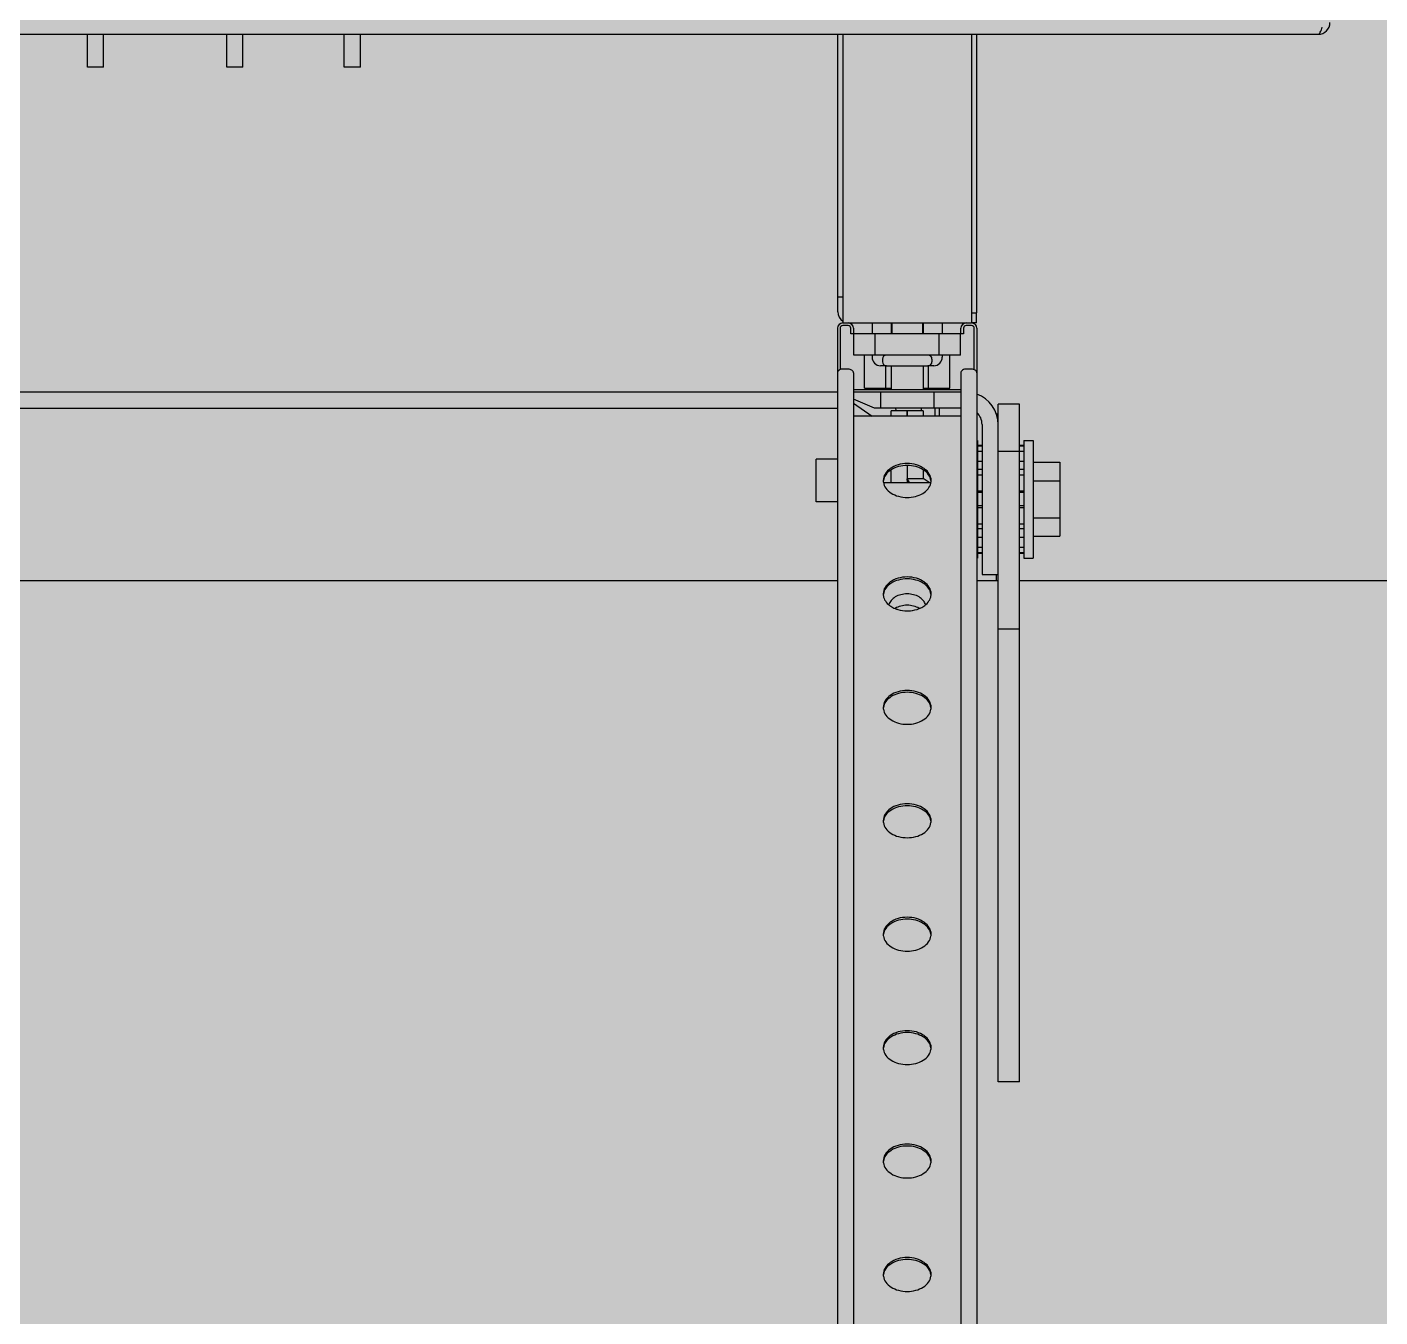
# Model space of a CAD drawing. Extents: x -18489 to 195597, y -1599 to 112111.
# Drawn here: x -14399.23 to -14359.12, y 3165.76 to 3204.02 of the extents above; entities that cross this region are included whole.
import ezdxf

# ---------------------------------------------------------------- set-up
doc = ezdxf.new("R2010")
doc.units = 0
doc.header["$LTSCALE"] = 100
for name, color, linetype in [('188K-SM-03-F10-MECH-EQ-Y2257103$0$0 Xref', 8, 'Continuous'), ('188K-SM-03-F10-MECH-EQ-Y2257103$0$M-EQU-FOUNDATION', 8, 'Continuous'), ('188K-SM-03-F10-MECH-EQ-Y2257103$0$Micron CUP L10 HVAC EQU$0$M-MECH-EQU', 136, 'Continuous'), ('188K-SM-03-F10-MECH-EQ-Y2257103$0$Micron CUP L10 HVAC EQU$0$M-PHASE1 AREA', 252, 'Continuous')]:
    doc.layers.add(name, color=color, linetype=linetype)

# ---------------------------------------------------------------- blocks, each defined once
blk = doc.blocks.new('188K-SM-03-F10-MECH-EQ-Y2257103$0$Micron CUP L10 HVAC EQU$0$A$C0c53ceb0')
at = {"layer": '188K-SM-03-F10-MECH-EQ-Y2257103$0$Micron CUP L10 HVAC EQU$0$M-PHASE1 AREA'}
for p, q in [((17067.76364, 22863.8722), (17822.03486, 22863.8722)), ((17457.09523, 22854.07811), (17457.09523, 22863.8722)), ((17457.09908, 22854.07811), (17457.09908, 22863.8722)), ((17461.86925, 22854.07811), (17461.86925, 22863.8722)), ((17498.35914, 22854.07811), (17498.35914, 22863.8722)), ((17498.363, 22854.07811), (17498.363, 22863.8722)), ((17503.13317, 22854.07811), (17503.13317, 22863.8722)), ((17533.21504, 22854.07811), (17533.21504, 22863.8722)), ((17533.21889, 22854.07811), (17533.21889, 22863.8722)), ((17537.98907, 22854.07811), (17537.98907, 22863.8722)), ((17679.58211, 22781.53593), (17679.58211, 22863.8722)), ((17681.10451, 22863.8722), (17681.10451, 22778.23741)), ((17719.16442, 22863.8722), (17719.16442, 22778.23741)), ((17720.68906, 22863.8722), (17720.68906, 22781.2822)), ((17461.86925, 22854.07811), (17457.09523, 22854.07811)), ((17503.13317, 22854.07811), (17498.35914, 22854.07811)), ((17537.98907, 22854.07811), (17533.21504, 22854.07811)), ((17681.10451, 22785.84939), (17679.58211, 22785.84939)), ((17719.16442, 22781.2822), (17720.68906, 22781.2822)), ((17720.68681, 22778.23741), (17720.68681, 22781.2822)), ((17679.45525, 22776.65158), (17679.45525, 22248.77738)), ((17680.24816, 22776.65158), (17680.24816, 22764.40363)), ((17681.04108, 22778.23741), (17719.22785, 22778.23741)), ((17682.62691, 22777.44449), (17681.04108, 22777.44449)), ((17683.41982, 22775.06575), (17683.41982, 22776.65158)), ((17684.21273, 22775.06575), (17683.41982, 22775.06575)), ((17684.21273, 22776.65158), (17684.21273, 22775.06575)), ((17684.27617, 22768.72243), (17684.27617, 22775.06575)), ((17715.99276, 22775.06575), (17684.27617, 22775.06575)), ((17689.73142, 22778.23741), (17689.73142, 22775.06575)), ((17690.61949, 22768.72243), (17690.61949, 22775.06575)), ((17695.37697, 22778.23741), (17695.37697, 22775.06575)), ((17695.56093, 22778.23741), (17695.56093, 22775.06575)), ((17704.70799, 22778.23741), (17704.70799, 22775.06575)), ((17704.89195, 22778.23741), (17704.89195, 22775.06575)), ((17709.64944, 22768.72243), (17709.64944, 22775.06575)), ((17710.5375, 22778.23741), (17710.5375, 22775.06575)), ((17715.99276, 22768.72243), (17715.99276, 22775.06575)), ((17716.05619, 22775.06575), (17716.05619, 22776.65158)), ((17716.8491, 22775.06575), (17716.05619, 22775.06575)), ((17716.8491, 22776.65158), (17716.8491, 22775.06575)), ((17719.22785, 22777.44449), (17717.64202, 22777.44449)), ((17720.68681, 22778.23741), (17719.22785, 22778.23741)), ((17720.02076, 22764.40363), (17720.02076, 22776.65158)), ((17720.81368, 22776.65158), (17720.81368, 22248.77738)), ((17715.99276, 22768.72243), (17684.27617, 22768.72243)), ((17687.49947, 22758.88394), (17687.49947, 22768.72243)), ((17689.73142, 22768.72243), (17689.73142, 22768.0881)), ((17692.77621, 22767.52989), (17692.77621, 22766.74332)), ((17707.49271, 22767.52989), (17707.49271, 22766.74332)), ((17710.5375, 22768.72243), (17710.5375, 22768.0881)), ((17712.76945, 22758.88394), (17712.76945, 22768.72243)), ((17682.62691, 22764.55387), (17681.04108, 22764.55387)), ((17684.21273, 22763.43251), (17684.21273, 22259.94603)), ((17693.96876, 22765.55077), (17692.26875, 22765.55077)), ((17693.81697, 22758.88394), (17693.81697, 22765.55077)), ((17693.96876, 22765.55077), (17706.30017, 22765.55077)), ((17695.37697, 22765.55077), (17695.37697, 22758.47797)), ((17704.89195, 22765.55077), (17704.89195, 22758.47797)), ((17708.00018, 22765.55077), (17706.30017, 22765.55077)), ((17706.45196, 22758.88394), (17706.45196, 22765.55077)), ((17716.05619, 22763.43251), (17716.05619, 22259.94603)), ((17719.22785, 22764.55387), (17717.64202, 22764.55387)), ((17687.49947, 22758.88394), (17695.37697, 22758.88394)), ((17690.28646, 22758.47797), (17690.28646, 22758.88394)), ((17704.89195, 22758.88394), (17712.76945, 22758.88394)), ((17709.98246, 22758.47797), (17709.98246, 22758.88394)), ((17679.45525, 22757.68506), (17210.1766, 22757.68506)), ((17684.21273, 22758.47797), (17716.05619, 22758.47797)), ((17716.05619, 22757.68506), (17684.21273, 22757.68506)), ((17690.43678, 22752.92757), (17684.21273, 22755.64281)), ((17692.218, 22757.68506), (17692.218, 22752.92757)), ((17708.0763, 22757.68506), (17708.0763, 22752.92757)), ((17210.1766, 22752.92757), (17679.45525, 22752.92757)), ((17684.21273, 22754.41746), (17689.7079, 22750.58183)), ((17716.05619, 22750.58183), (17684.21273, 22750.58183)), ((17716.05619, 22752.92757), (17690.43678, 22752.92757)), ((17704.87926, 22752.13465), (17695.38966, 22752.13465)), ((17695.38966, 22750.58183), (17695.38966, 22752.13425)), ((17696.55341, 22752.92757), (17697.00489, 22752.13465)), ((17700.12178, 22750.58183), (17700.12178, 22752.13458)), ((17700.14715, 22752.13425), (17700.14715, 22750.58183)), ((17704.25091, 22752.92757), (17704.25091, 22752.13465)), ((17704.87926, 22752.13458), (17704.87926, 22750.58183)), ((17708.36735, 22752.92757), (17708.36735, 22750.58183)), ((17709.64944, 22752.92757), (17709.64944, 22750.58183)), ((17726.51917, 22751.34174), (17727.09356, 22751.34174)), ((17727.09356, 22553.15965), (17727.09356, 22754.13398)), ((17733.43688, 22754.13398), (17727.09356, 22754.13398)), ((17733.43688, 22553.15965), (17733.43688, 22754.13398)), ((17722.33607, 22748.17008), (17722.33607, 22703.63999)), ((17720.81368, 22743.41259), (17720.94054, 22743.41259)), ((17720.94054, 22743.41259), (17720.94054, 22708.52435)), ((17734.68257, 22743.41259), (17734.68257, 22708.52435)), ((17734.68257, 22743.41259), (17737.44825, 22743.41259)), ((17737.44825, 22743.41259), (17737.44825, 22708.52435)), ((17720.94054, 22741.95363), (17722.33607, 22741.95363)), ((17720.94054, 22741.75683), (17722.33607, 22741.75683)), ((17720.94054, 22740.21135), (17722.33607, 22740.21135)), ((17733.43688, 22740.15985), (17727.09356, 22740.15985)), ((17733.43688, 22741.95363), (17734.68257, 22741.95363)), ((17733.43688, 22741.75683), (17734.68257, 22741.75683)), ((17733.43688, 22740.21135), (17734.68257, 22740.21135)), ((17673.16268, 22725.17555), (17673.16268, 22737.86219)), ((17679.45525, 22737.86219), (17673.16268, 22737.86219)), ((17695.38966, 22730.9582), (17695.38966, 22734.62016)), ((17700.12178, 22735.98185), (17700.12178, 22730.9582)), ((17700.14715, 22735.98185), (17700.14715, 22732.10197)), ((17704.87926, 22734.62016), (17704.87926, 22732.10197)), ((17720.94054, 22737.27168), (17722.33607, 22737.27168)), ((17722.33607, 22734.7778), (17720.94054, 22734.7778)), ((17733.43688, 22737.27168), (17734.68257, 22737.27168)), ((17734.68257, 22734.7778), (17733.43688, 22734.7778)), ((17737.44825, 22736.95542), (17745.39009, 22736.95542)), ((17745.39009, 22736.95542), (17745.39009, 22714.98152)), ((17693.15553, 22730.9582), (17707.11339, 22730.9582)), ((17700.83448, 22730.9582), (17700.12178, 22732.10197)), ((17700.12178, 22732.10197), (17704.87926, 22732.10197)), ((17700.14715, 22731.94592), (17700.14715, 22730.9582)), ((17706.67255, 22730.9582), (17704.87926, 22732.10197)), ((17720.94054, 22733.22558), (17722.33607, 22733.22558)), ((17733.43688, 22733.22558), (17734.68257, 22733.22558)), ((17737.44825, 22731.46194), (17745.39009, 22731.46194)), ((17720.94054, 22728.4691), (17722.33607, 22728.4691)), ((17722.33607, 22727.91737), (17720.94054, 22727.91737)), ((17733.43688, 22728.4691), (17734.68257, 22728.4691)), ((17734.68257, 22727.91737), (17733.43688, 22727.91737)), ((17679.45525, 22725.17555), (17673.16268, 22725.17555)), ((17722.33607, 22724.01957), (17720.94054, 22724.01957)), ((17720.94054, 22723.46784), (17722.33607, 22723.46784)), ((17734.68257, 22724.01957), (17733.43688, 22724.01957)), ((17733.43688, 22723.46784), (17734.68257, 22723.46784)), ((17720.94054, 22718.71136), (17722.33607, 22718.71136)), ((17733.43688, 22718.71136), (17734.68257, 22718.71136)), ((17737.44825, 22720.475), (17745.39009, 22720.475)), ((17722.33607, 22717.15914), (17720.94054, 22717.15914)), ((17720.94054, 22714.66525), (17722.33607, 22714.66525)), ((17734.68257, 22717.15914), (17733.43688, 22717.15914)), ((17733.43688, 22714.66525), (17734.68257, 22714.66525)), ((17737.44825, 22714.98152), (17745.39009, 22714.98152)), ((17720.94054, 22711.72559), (17722.33607, 22711.72559)), ((17733.43688, 22711.72559), (17734.68257, 22711.72559)), ((17720.81368, 22708.52435), (17720.94054, 22708.52435)), ((17720.94054, 22710.18011), (17722.33607, 22710.18011)), ((17720.94054, 22709.98331), (17722.33607, 22709.98331)), ((17733.43688, 22710.18011), (17734.68257, 22710.18011)), ((17733.43688, 22709.98331), (17734.68257, 22709.98331)), ((17734.68257, 22708.52435), (17737.44825, 22708.52435)), ((17722.33607, 22703.63999), (17727.09356, 22703.63999)), ((17726.51917, 22703.63999), (17726.51917, 22701.81891)), ((17210.1766, 22701.81891), (17679.45525, 22701.81891)), ((17720.81368, 22701.81891), (17727.09356, 22701.81891)), ((17733.43688, 22701.81891), (18281.63439, 22701.81891)), ((17733.43688, 22687.43098), (17727.09356, 22687.43098)), ((17733.43688, 22553.15965), (17727.09356, 22553.15965))]:
    blk.add_line(p, q, dxfattribs=at)
for centre, radius, start, end in [((17822.0349, 22867.33565), 3.46345, 269.9993359, 360), ((17682.88064, 22781.53593), 3.29853, 180, 237.1915526), ((17681.04108, 22776.65158), 1.58583, 90, 180), ((17681.04108, 22776.65158), 0.79291, 90, 180), ((17682.62691, 22776.65158), 1.58583, 0, 90), ((17682.62691, 22776.65158), 0.79291, 0, 90), ((17717.64202, 22776.65158), 1.58583, 90, 180), ((17717.64202, 22776.65158), 0.79291, 90, 180), ((17719.22785, 22776.65158), 1.58583, 0, 90), ((17719.22785, 22776.65158), 0.79291, 0, 90), ((17692.26875, 22768.0881), 2.53733, 180, 270), ((17693.96876, 22767.52989), 1.19254, 90, 180), ((17693.96876, 22766.74332), 1.19254, 180, 270), ((17706.30017, 22767.52989), 1.19254, 0, 90), ((17706.30017, 22766.74332), 1.19254, 270, 0), ((17708.00018, 22768.0881), 2.53733, 270, 0), ((17717.57859, 22748.17008), 9.51498, 0, 70.0222037), ((17717.57859, 22748.17008), 4.75749, 0, 46.8431017), ((17696.57323, 22731.51922), 3.54328, 180.0055407, 184.5768373), ((17696.62446, 22731.52348), 3.59469, 184.579493, 188.7122458), ((17703.5732, 22731.53468), 3.66683, 346.8769865, 351.2834632), ((17703.64447, 22731.52348), 3.59469, 351.2877542, 355.420507), ((17703.69569, 22731.51922), 3.54328, 355.4231627, 359.9944593), ((17696.57323, 22697.87869), 3.54328, 180.0055407, 184.5768373), ((17696.62446, 22697.88296), 3.59469, 184.579493, 188.7122458), ((17703.64447, 22697.88296), 3.59469, 351.2877542, 355.420507), ((17703.69569, 22697.87869), 3.54328, 355.4231627, 359.9944593), ((17696.57323, 22664.23817), 3.54328, 180.0055407, 184.5768373), ((17696.62446, 22664.24244), 3.59469, 184.579493, 188.7122458), ((17703.64447, 22664.24244), 3.59469, 351.2877542, 355.420507), ((17703.69569, 22664.23817), 3.54328, 355.4231627, 359.9944593), ((17696.57323, 22630.59765), 3.54328, 180.0055407, 184.5768373), ((17696.62446, 22630.60192), 3.59469, 184.579493, 188.7122458), ((17703.64447, 22630.60192), 3.59469, 351.2877542, 355.420507), ((17703.69569, 22630.59765), 3.54328, 355.4231627, 359.9944593), ((17696.57323, 22596.95713), 3.54328, 180.0055407, 184.5768373), ((17696.62446, 22596.96139), 3.59469, 184.579493, 188.7122458), ((17703.64447, 22596.96139), 3.59469, 351.2877542, 355.420507), ((17703.69569, 22596.95713), 3.54328, 355.4231627, 359.9944593), ((17696.57323, 22563.3166), 3.54328, 180.0055407, 184.5768373), ((17696.62446, 22563.32087), 3.59469, 184.579493, 188.7122458), ((17703.64447, 22563.32087), 3.59469, 351.2877542, 355.420507), ((17703.69569, 22563.3166), 3.54328, 355.4231627, 359.9944593), ((17696.57323, 22529.67608), 3.54328, 180.0055407, 184.5768373), ((17696.62446, 22529.68035), 3.59469, 184.579493, 188.7122458), ((17703.64447, 22529.68035), 3.59469, 351.2877542, 355.420507), ((17703.69569, 22529.67608), 3.54328, 355.4231627, 359.9944593), ((17696.57323, 22496.03556), 3.54328, 180.0055407, 184.5768373), ((17696.62446, 22496.03983), 3.59469, 184.579493, 188.7122458), ((17703.64447, 22496.03983), 3.59469, 351.2877542, 355.420507), ((17703.69569, 22496.03556), 3.54328, 355.4231627, 359.9944593)]:
    blk.add_arc(centre, radius, start, end, dxfattribs=at)
blk.add_ellipse((17696.57657, 22731.51887), major_axis=(3.73082, -20.606), ratio=0.170228127, start_param=7.795978182, end_param=7.843886738, dxfattribs=at)
for points, knots in [([(17822.03486, 22863.8722), (17822.14571, 22863.8722), (17822.41056, 22864.05139), (17822.82176, 22864.78022), (17823.05701, 22865.47998), (17823.22386, 22866.00858)], [0, 0, 0, 0, 0.131884012, 0.34056894, 1, 1, 1, 1]), ([(17681.04108, 22764.55387), (17680.88314, 22764.55387), (17680.32893, 22764.5), (17679.7514, 22764.18804), (17679.55939, 22763.83217)], [0, 0, 0, 0, 0.280876256, 1, 1, 1, 1]), ([(17683.9712, 22764.02737), (17683.89722, 22764.11092), (17683.5197, 22764.43009), (17683.00476, 22764.55387), (17682.62691, 22764.55387)], [0, 0, 0, 0, 0.227996945, 1, 1, 1, 1]), ([(17684.21273, 22763.43251), (17684.21273, 22763.59147), (17684.14111, 22763.8122), (17684.00943, 22763.98419), (17683.9712, 22764.02737)], [0, 0, 0, 0, 0.733758948, 1, 1, 1, 1]), ([(17717.64202, 22764.55387), (17717.48408, 22764.55387), (17716.92988, 22764.5), (17716.35234, 22764.18804), (17716.16033, 22763.83217)], [0, 0, 0, 0, 0.280876256, 1, 1, 1, 1]), ([(17720.57214, 22764.02737), (17720.49817, 22764.11092), (17720.12065, 22764.43009), (17719.6057, 22764.55387), (17719.22785, 22764.55387)], [0, 0, 0, 0, 0.227996945, 1, 1, 1, 1]), ([(17720.81368, 22763.43251), (17720.81368, 22763.59147), (17720.74205, 22763.8122), (17720.61037, 22763.98419), (17720.57214, 22764.02737)], [0, 0, 0, 0, 0.733758948, 1, 1, 1, 1]), ([(17700.13446, 22736.54252), (17699.21917, 22736.54252), (17697.44315, 22736.30338), (17695.11793, 22735.25155), (17693.46235, 22733.61447), (17693.02995, 22732.18456), (17693.02995, 22731.51887)], [0, 0, 0, 0, 0.288006698, 0.555333419, 0.790532629, 1, 1, 1, 1]), ([(17700.13446, 22735.98185), (17699.28012, 22735.98185), (17697.61634, 22735.77247), (17695.40069, 22734.8489), (17693.74329, 22733.40969), (17693.16716, 22732.12438), (17693.07125, 22731.49808)], [0, 0, 0, 0, 0.284584443, 0.551250143, 0.788945637, 1, 1, 1, 1]), ([(17707.23898, 22731.51887), (17707.23898, 22732.18456), (17706.80657, 22733.61447), (17705.15099, 22735.25155), (17702.82578, 22736.30338), (17701.04975, 22736.54252), (17700.13446, 22736.54252)], [0, 0, 0, 0, 0.209467371, 0.444666581, 0.711993302, 1, 1, 1, 1]), ([(17707.19768, 22731.49808), (17707.10176, 22732.12438), (17706.52564, 22733.40969), (17704.86824, 22734.8489), (17702.65259, 22735.77247), (17700.9888, 22735.98185), (17700.13446, 22735.98185)], [0, 0, 0, 0, 0.211054363, 0.448749857, 0.715415557, 1, 1, 1, 1]), ([(17693.07125, 22730.97899), (17693.16716, 22730.35269), (17693.74329, 22729.06738), (17695.40069, 22727.62817), (17697.61634, 22726.7046), (17699.28012, 22726.49522), (17700.13446, 22726.49522)], [0, 0, 0, 0, 0.211054363, 0.448749857, 0.715415557, 1, 1, 1, 1]), ([(17700.13446, 22726.49522), (17700.95716, 22726.49522), (17702.56223, 22726.68991), (17704.71796, 22727.54959), (17706.36833, 22728.89195), (17707.00409, 22730.10049), (17707.14427, 22730.70216)], [0, 0, 0, 0, 0.282697526, 0.548844889, 0.787717592, 1, 1, 1, 1]), ([(17700.13446, 22702.902), (17699.21917, 22702.902), (17697.44315, 22702.66285), (17695.11793, 22701.61103), (17693.46235, 22699.97395), (17693.02995, 22698.54404), (17693.02995, 22697.87835)], [0, 0, 0, 0, 0.288006698, 0.555333419, 0.790532629, 1, 1, 1, 1]), ([(17707.23898, 22697.87835), (17707.23898, 22698.54404), (17706.80657, 22699.97395), (17705.15099, 22701.61103), (17702.82578, 22702.66285), (17701.04975, 22702.902), (17700.13446, 22702.902)], [0, 0, 0, 0, 0.209467371, 0.444666581, 0.711993302, 1, 1, 1, 1]), ([(17700.13446, 22702.34133), (17699.28012, 22702.34133), (17697.61634, 22702.13195), (17695.40069, 22701.20838), (17693.74329, 22699.76917), (17693.16716, 22698.48386), (17693.07125, 22697.85756)], [0, 0, 0, 0, 0.284584443, 0.551250143, 0.788945637, 1, 1, 1, 1]), ([(17707.19768, 22697.85756), (17707.10176, 22698.48386), (17706.52564, 22699.76917), (17704.86824, 22701.20838), (17702.65259, 22702.13195), (17700.9888, 22702.34133), (17700.13446, 22702.34133)], [0, 0, 0, 0, 0.211054363, 0.448749857, 0.715415557, 1, 1, 1, 1]), ([(17693.07125, 22697.33847), (17693.15455, 22696.79451), (17693.60396, 22695.68327), (17694.43343, 22694.8388), (17694.91642, 22694.46932)], [0, 0, 0, 0, 0.475050464, 1, 1, 1, 1]), ([(17705.58243, 22694.70405), (17705.52047, 22694.92921), (17705.33682, 22695.37707), (17704.75496, 22696.21582), (17703.65258, 22697.08823), (17701.99343, 22697.73134), (17700.13446, 22697.95397), (17698.2755, 22697.73134), (17696.61634, 22697.08823), (17695.51397, 22696.21582), (17694.9321, 22695.37707), (17694.74846, 22694.92921), (17694.68649, 22694.70405)], [0, 0, 0, 0, 0.05216116, 0.107006451, 0.226580774, 0.359346826, 0.5, 0.640653174, 0.773419226, 0.892993549, 0.94783884, 1, 1, 1, 1]), ([(17694.91642, 22694.46932), (17695.03625, 22694.37764), (17695.54535, 22694.01634), (17696.1036, 22693.72605), (17696.5406, 22693.54486)], [0, 0, 0, 0, 0.241814282, 1, 1, 1, 1]), ([(17703.69894, 22693.59801), (17703.18233, 22693.9041), (17702.01296, 22694.36514), (17700.13446, 22694.59108), (17698.25596, 22694.36514), (17697.0866, 22693.9041), (17696.56998, 22693.59801)], [0, 0, 0, 0, 0.242621943, 0.5, 0.757378057, 1, 1, 1, 1]), ([(17703.72832, 22693.54486), (17703.87727, 22693.60662), (17704.44634, 22693.86242), (17704.98503, 22694.1882), (17705.35251, 22694.46932)], [0, 0, 0, 0, 0.258431367, 1, 1, 1, 1]), ([(17705.35251, 22694.46932), (17705.83549, 22694.8388), (17706.66497, 22695.68327), (17707.11437, 22696.79451), (17707.19768, 22697.33847)], [0, 0, 0, 0, 0.524949536, 1, 1, 1, 1]), ([(17696.5406, 22693.54486), (17696.8155, 22693.43089), (17697.97143, 22693.02355), (17699.20777, 22692.8547), (17700.13446, 22692.8547)], [0, 0, 0, 0, 0.243075178, 1, 1, 1, 1]), ([(17700.13446, 22692.8547), (17700.44736, 22692.8547), (17701.67026, 22692.9123), (17702.88659, 22693.19587), (17703.72832, 22693.54486)], [0, 0, 0, 0, 0.255610284, 1, 1, 1, 1]), ([(17700.13446, 22669.26148), (17699.21917, 22669.26148), (17697.44315, 22669.02233), (17695.11793, 22667.97051), (17693.46235, 22666.33343), (17693.02995, 22664.90352), (17693.02995, 22664.23783)], [0, 0, 0, 0, 0.288006698, 0.555333419, 0.790532629, 1, 1, 1, 1]), ([(17700.13446, 22668.7008), (17699.28012, 22668.7008), (17697.61634, 22668.49142), (17695.40069, 22667.56786), (17693.74329, 22666.12864), (17693.16716, 22664.84333), (17693.07125, 22664.21704)], [0, 0, 0, 0, 0.284584443, 0.551250143, 0.788945637, 1, 1, 1, 1]), ([(17707.23898, 22664.23783), (17707.23898, 22664.90352), (17706.80657, 22666.33343), (17705.15099, 22667.97051), (17702.82578, 22669.02233), (17701.04975, 22669.26148), (17700.13446, 22669.26148)], [0, 0, 0, 0, 0.209467371, 0.444666581, 0.711993302, 1, 1, 1, 1]), ([(17707.19768, 22664.21704), (17707.10176, 22664.84333), (17706.52564, 22666.12864), (17704.86824, 22667.56786), (17702.65259, 22668.49142), (17700.9888, 22668.7008), (17700.13446, 22668.7008)], [0, 0, 0, 0, 0.211054363, 0.448749857, 0.715415557, 1, 1, 1, 1]), ([(17693.07125, 22663.69794), (17693.16716, 22663.07165), (17693.74329, 22661.78634), (17695.40069, 22660.34712), (17697.61634, 22659.42356), (17699.28012, 22659.21418), (17700.13446, 22659.21418)], [0, 0, 0, 0, 0.211054363, 0.448749857, 0.715415557, 1, 1, 1, 1]), ([(17700.13446, 22659.21418), (17700.9888, 22659.21418), (17702.65259, 22659.42356), (17704.86824, 22660.34712), (17706.52564, 22661.78634), (17707.10176, 22663.07165), (17707.19768, 22663.69794)], [0, 0, 0, 0, 0.284584443, 0.551250143, 0.788945637, 1, 1, 1, 1]), ([(17700.13446, 22635.62096), (17699.21917, 22635.62096), (17697.44315, 22635.38181), (17695.11793, 22634.32999), (17693.46235, 22632.6929), (17693.02995, 22631.26299), (17693.02995, 22630.59731)], [0, 0, 0, 0, 0.288006698, 0.555333419, 0.790532629, 1, 1, 1, 1]), ([(17700.13446, 22635.06028), (17699.28012, 22635.06028), (17697.61634, 22634.8509), (17695.40069, 22633.92733), (17693.74329, 22632.48812), (17693.16716, 22631.20281), (17693.07125, 22630.57651)], [0, 0, 0, 0, 0.284584443, 0.551250143, 0.788945637, 1, 1, 1, 1]), ([(17707.23898, 22630.59731), (17707.23898, 22631.26299), (17706.80657, 22632.6929), (17705.15099, 22634.32999), (17702.82578, 22635.38181), (17701.04975, 22635.62096), (17700.13446, 22635.62096)], [0, 0, 0, 0, 0.209467371, 0.444666581, 0.711993302, 1, 1, 1, 1]), ([(17707.19768, 22630.57651), (17707.10176, 22631.20281), (17706.52564, 22632.48812), (17704.86824, 22633.92733), (17702.65259, 22634.8509), (17700.9888, 22635.06028), (17700.13446, 22635.06028)], [0, 0, 0, 0, 0.211054363, 0.448749857, 0.715415557, 1, 1, 1, 1]), ([(17693.07125, 22630.05742), (17693.16716, 22629.43113), (17693.74329, 22628.14581), (17695.40069, 22626.7066), (17697.61634, 22625.78304), (17699.28012, 22625.57365), (17700.13446, 22625.57365)], [0, 0, 0, 0, 0.211054363, 0.448749857, 0.715415557, 1, 1, 1, 1]), ([(17700.13446, 22625.57365), (17700.9888, 22625.57365), (17702.65259, 22625.78304), (17704.86824, 22626.7066), (17706.52564, 22628.14581), (17707.10176, 22629.43113), (17707.19768, 22630.05742)], [0, 0, 0, 0, 0.284584443, 0.551250143, 0.788945637, 1, 1, 1, 1]), ([(17700.13446, 22601.98044), (17699.21917, 22601.98044), (17697.44315, 22601.74129), (17695.11793, 22600.68946), (17693.46235, 22599.05238), (17693.02995, 22597.62247), (17693.02995, 22596.95678)], [0, 0, 0, 0, 0.288006698, 0.555333419, 0.790532629, 1, 1, 1, 1]), ([(17700.13446, 22601.41976), (17699.28012, 22601.41976), (17697.61634, 22601.21038), (17695.40069, 22600.28681), (17693.74329, 22598.8476), (17693.16716, 22597.56229), (17693.07125, 22596.93599)], [0, 0, 0, 0, 0.284584443, 0.551250143, 0.788945637, 1, 1, 1, 1]), ([(17707.23898, 22596.95678), (17707.23898, 22597.62247), (17706.80657, 22599.05238), (17705.15099, 22600.68946), (17702.82578, 22601.74129), (17701.04975, 22601.98044), (17700.13446, 22601.98044)], [0, 0, 0, 0, 0.209467371, 0.444666581, 0.711993302, 1, 1, 1, 1]), ([(17707.19768, 22596.93599), (17707.10176, 22597.56229), (17706.52564, 22598.8476), (17704.86824, 22600.28681), (17702.65259, 22601.21038), (17700.9888, 22601.41976), (17700.13446, 22601.41976)], [0, 0, 0, 0, 0.211054363, 0.448749857, 0.715415557, 1, 1, 1, 1]), ([(17693.07125, 22596.4169), (17693.16716, 22595.7906), (17693.74329, 22594.50529), (17695.40069, 22593.06608), (17697.61634, 22592.14251), (17699.28012, 22591.93313), (17700.13446, 22591.93313)], [0, 0, 0, 0, 0.211054363, 0.448749857, 0.715415557, 1, 1, 1, 1]), ([(17700.13446, 22591.93313), (17700.9888, 22591.93313), (17702.65259, 22592.14251), (17704.86824, 22593.06608), (17706.52564, 22594.50529), (17707.10176, 22595.7906), (17707.19768, 22596.4169)], [0, 0, 0, 0, 0.284584443, 0.551250143, 0.788945637, 1, 1, 1, 1]), ([(17700.13446, 22568.33991), (17699.21917, 22568.33991), (17697.44315, 22568.10077), (17695.11793, 22567.04894), (17693.46235, 22565.41186), (17693.02995, 22563.98195), (17693.02995, 22563.31626)], [0, 0, 0, 0, 0.288006698, 0.555333419, 0.790532629, 1, 1, 1, 1]), ([(17700.13446, 22567.77924), (17699.28012, 22567.77924), (17697.61634, 22567.56986), (17695.40069, 22566.64629), (17693.74329, 22565.20708), (17693.16716, 22563.92177), (17693.07125, 22563.29547)], [0, 0, 0, 0, 0.284584443, 0.551250143, 0.788945637, 1, 1, 1, 1]), ([(17707.23898, 22563.31626), (17707.23898, 22563.98195), (17706.80657, 22565.41186), (17705.15099, 22567.04894), (17702.82578, 22568.10077), (17701.04975, 22568.33991), (17700.13446, 22568.33991)], [0, 0, 0, 0, 0.209467371, 0.444666581, 0.711993302, 1, 1, 1, 1]), ([(17707.19768, 22563.29547), (17707.10176, 22563.92177), (17706.52564, 22565.20708), (17704.86824, 22566.64629), (17702.65259, 22567.56986), (17700.9888, 22567.77924), (17700.13446, 22567.77924)], [0, 0, 0, 0, 0.211054363, 0.448749857, 0.715415557, 1, 1, 1, 1]), ([(17693.07125, 22562.77638), (17693.16716, 22562.15008), (17693.74329, 22560.86477), (17695.40069, 22559.42556), (17697.61634, 22558.50199), (17699.28012, 22558.29261), (17700.13446, 22558.29261)], [0, 0, 0, 0, 0.211054363, 0.448749857, 0.715415557, 1, 1, 1, 1]), ([(17700.13446, 22558.29261), (17700.9888, 22558.29261), (17702.65259, 22558.50199), (17704.86824, 22559.42556), (17706.52564, 22560.86477), (17707.10176, 22562.15008), (17707.19768, 22562.77638)], [0, 0, 0, 0, 0.284584443, 0.551250143, 0.788945637, 1, 1, 1, 1]), ([(17700.13446, 22534.69939), (17699.21917, 22534.69939), (17697.44315, 22534.46024), (17695.11793, 22533.40842), (17693.46235, 22531.77134), (17693.02995, 22530.34143), (17693.02995, 22529.67574)], [0, 0, 0, 0, 0.288006698, 0.555333419, 0.790532629, 1, 1, 1, 1]), ([(17700.13446, 22534.13872), (17699.28012, 22534.13872), (17697.61634, 22533.92933), (17695.40069, 22533.00577), (17693.74329, 22531.56656), (17693.16716, 22530.28124), (17693.07125, 22529.65495)], [0, 0, 0, 0, 0.284584443, 0.551250143, 0.788945637, 1, 1, 1, 1]), ([(17707.23898, 22529.67574), (17707.23898, 22530.34143), (17706.80657, 22531.77134), (17705.15099, 22533.40842), (17702.82578, 22534.46024), (17701.04975, 22534.69939), (17700.13446, 22534.69939)], [0, 0, 0, 0, 0.209467371, 0.444666581, 0.711993302, 1, 1, 1, 1]), ([(17707.19768, 22529.65495), (17707.10176, 22530.28124), (17706.52564, 22531.56656), (17704.86824, 22533.00577), (17702.65259, 22533.92933), (17700.9888, 22534.13872), (17700.13446, 22534.13872)], [0, 0, 0, 0, 0.211054363, 0.448749857, 0.715415557, 1, 1, 1, 1]), ([(17693.07125, 22529.13586), (17693.16716, 22528.50956), (17693.74329, 22527.22425), (17695.40069, 22525.78504), (17697.61634, 22524.86147), (17699.28012, 22524.65209), (17700.13446, 22524.65209)], [0, 0, 0, 0, 0.211054363, 0.448749857, 0.715415557, 1, 1, 1, 1]), ([(17700.13446, 22524.65209), (17700.9888, 22524.65209), (17702.65259, 22524.86147), (17704.86824, 22525.78504), (17706.52564, 22527.22425), (17707.10176, 22528.50956), (17707.19768, 22529.13586)], [0, 0, 0, 0, 0.284584443, 0.551250143, 0.788945637, 1, 1, 1, 1]), ([(17700.13446, 22501.05887), (17699.21917, 22501.05887), (17697.44315, 22500.81972), (17695.11793, 22499.7679), (17693.46235, 22498.13081), (17693.02995, 22496.70091), (17693.02995, 22496.03522)], [0, 0, 0, 0, 0.288006698, 0.555333419, 0.790532629, 1, 1, 1, 1]), ([(17700.13446, 22500.49819), (17699.28012, 22500.49819), (17697.61634, 22500.28881), (17695.40069, 22499.36525), (17693.74329, 22497.92603), (17693.16716, 22496.64072), (17693.07125, 22496.01443)], [0, 0, 0, 0, 0.284584443, 0.551250143, 0.788945637, 1, 1, 1, 1]), ([(17707.23898, 22496.03522), (17707.23898, 22496.70091), (17706.80657, 22498.13081), (17705.15099, 22499.7679), (17702.82578, 22500.81972), (17701.04975, 22501.05887), (17700.13446, 22501.05887)], [0, 0, 0, 0, 0.209467371, 0.444666581, 0.711993302, 1, 1, 1, 1]), ([(17707.19768, 22496.01443), (17707.10176, 22496.64072), (17706.52564, 22497.92603), (17704.86824, 22499.36525), (17702.65259, 22500.28881), (17700.9888, 22500.49819), (17700.13446, 22500.49819)], [0, 0, 0, 0, 0.211054363, 0.448749857, 0.715415557, 1, 1, 1, 1]), ([(17693.07125, 22495.49533), (17693.16716, 22494.86904), (17693.74329, 22493.58373), (17695.40069, 22492.14451), (17697.61634, 22491.22095), (17699.28012, 22491.01157), (17700.13446, 22491.01157)], [0, 0, 0, 0, 0.211054363, 0.448749857, 0.715415557, 1, 1, 1, 1]), ([(17700.13446, 22491.01157), (17700.9888, 22491.01157), (17702.65259, 22491.22095), (17704.86824, 22492.14451), (17706.52564, 22493.58373), (17707.10176, 22494.86904), (17707.19768, 22495.49533)], [0, 0, 0, 0, 0.284584443, 0.551250143, 0.788945637, 1, 1, 1, 1])]:
    blk.add_open_spline(points, degree=3, knots=knots, dxfattribs=at)
for points in [[(17679.55939, 22763.83217), (17679.49402, 22763.71101), (17679.45525, 22763.57018), (17679.45525, 22763.43251)], [(17716.16033, 22763.83217), (17716.09496, 22763.71101), (17716.05619, 22763.57018), (17716.05619, 22763.43251)]]:
    blk.add_open_spline(points, degree=3, dxfattribs=at)
blk = doc.blocks.new('188K-SM-03-F10-MECH-EQ-Y2257103$0$Micron CUP L10 HVAC EQU')
at = {"layer": '188K-SM-03-F10-MECH-EQ-Y2257103$0$Micron CUP L10 HVAC EQU$0$M-MECH-EQU'}
blk.add_blockref('188K-SM-03-F10-MECH-EQ-Y2257103$0$Micron CUP L10 HVAC EQU$0$A$C0c53ceb0', (-206166.7, 2082.18), dxfattribs=at)
blk = doc.blocks.new('188K-SM-03-F10-MECH-EQ-Y2257103')
at = {"layer": '188K-SM-03-F10-MECH-EQ-Y2257103$0$M-EQU-FOUNDATION'}
h = blk.add_hatch(dxfattribs=at)
h.set_pattern_fill('AR-CONC', color=256, scale=0.1)
h.set_pattern_definition([(50, (4473.521, 709.199), (18.218467, -1.593909), [1.905, -20.955]), (355, (4473.521, 709.2), (-3.524342, 19.105685), [1.524, -16.764058]), (100.45144, (4475.04, 709.066), (14.694125, 17.511775), [1.619001, -17.809024]), (46.1842, (4473.521, 714.28), (27.107904, -4.204233), [2.8575, -31.4325]), (96.63556, (4475.78, 713.93), (23.740413, 24.742612), [2.428502, -26.71356]), (351.18415, (4473.52, 714.28), (23.740413, 24.742612), [2.285997, -25.145973]), (21, (4476.061, 713.009), (15.161439, -10.22652), [1.905, -20.955]), (326, (4476.061, 713.01), (6.180203, 18.418797), [1.524, -16.764]), (71.45144, (4477.325, 712.157), (21.341642, 8.192277), [1.619001, -17.808994]), (37.5, (4473.5214, 709.199), (0.3088603, 8.4555039), [0, -16.5608, 0, -17.018, 0, -16.8275]), (7.5, (4473.521, 709.199), (6.6819663, 10.0180575), [0, -9.7028, 0, -16.1798, 0, -6.4135]), (327.5, (4467.857, 709.199), (13.5590595, -0.5728744), [0, -6.35, 0, -19.812, 0, -26.289]), (317.5, (4465.317, 709.199), (14.812918, 2.542649), [0, -8.255, 0, -13.1572, 0, -18.669])])
h.paths.add_polyline_path([(-14928.149, 5602.459), (-14278.149, 5602.459), (-14278.149, 1902.459), (-14928.149, 1902.459)], flags=16)
h.paths.add_polyline_path([(-14933.149, 5607.459), (-14273.149, 5607.459), (-14273.149, 1897.459), (-14933.149, 1897.459)])
h = blk.add_hatch(dxfattribs=at)
h.set_pattern_fill('AR-CONC', color=256, scale=0.3)
h.set_pattern_definition([(50, (4473.52, 709.2), (54.6554, -4.78173), [5.715, -62.865]), (355, (4473.52, 709.2), (-10.57303, 57.31705), [4.572, -50.29218]), (100.45144, (4478.076, 708.8), (44.08237, 52.53533), [4.857, -53.42707]), (46.1842, (4473.52, 724.44), (81.32371, -12.6127), [8.5725, -94.2975]), (96.63556, (4480.3, 723.39), (71.22124, 74.22784), [7.2855, -80.14068]), (351.18415, (4473.52, 724.44), (71.22124, 74.22784), [6.858, -75.43792]), (21, (4481.14, 720.63), (45.48432, -30.67956), [5.715, -62.865]), (326, (4481.14, 720.63), (18.54061, 55.25639), [4.572, -50.292]), (71.45144, (4484.93, 718.07), (64.02493, 24.57683), [4.857, -53.42698]), (37.5, (4473.521, 709.2), (0.926581, 25.366512), [0, -49.6824, 0, -51.054, 0, -50.4825]), (7.5, (4473.52, 709.2), (20.0459, 30.054172), [0, -29.1084, 0, -48.5394, 0, -19.2405]), (327.5, (4456.529, 709.2), (40.677179, -1.718623), [0, -19.05, 0, -59.436, 0, -78.867]), (317.5, (4448.91, 709.2), (44.438754, 7.62795), [0, -24.765, 0, -39.4716, 0, -56.007])])
h.paths.add_polyline_path([(-14918.149, 5592.459), (-14288.149, 5592.459), (-14288.149, 1912.459), (-14918.149, 1912.459)])
at = {"layer": '188K-SM-03-F10-MECH-EQ-Y2257103$0$0 Xref', "xscale": 0.1, "yscale": 0.1, "zscale": 0.1}
blk.add_blockref('188K-SM-03-F10-MECH-EQ-Y2257103$0$Micron CUP L10 HVAC EQU', (4473.521, 709.199), dxfattribs=at)

msp = doc.modelspace()

# ---------------------------------------------------------------- block references
msp.add_blockref('188K-SM-03-F10-MECH-EQ-Y2257103', (0, 0))

doc.saveas('drawing.dxf')
